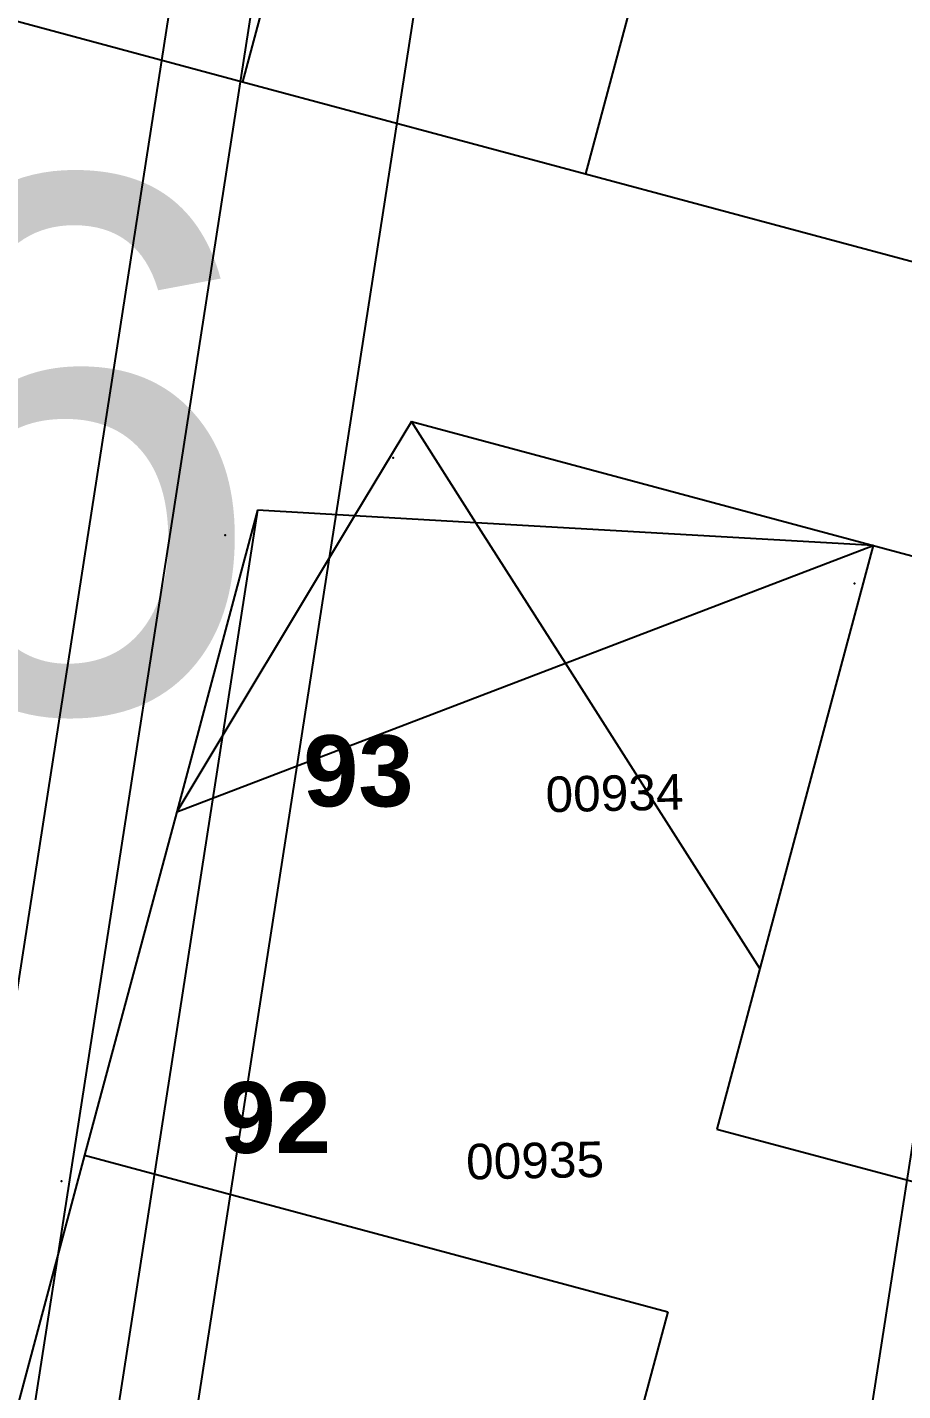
# Model space of a CAD drawing. Header units: metres. Extents: x 0 to 1324930, y 0 to 1631912.
# Drawn here: x 253752.08 to 253776.73, y 1630691.54 to 1630729.91 of the extents above; entities that cross this region are included whole.
import ezdxf
from ezdxf.enums import TextEntityAlignment as Align

# ---------------------------------------------------------------- set-up
doc = ezdxf.new("R2010")
doc.units = ezdxf.units.M
doc.header["$MEASUREMENT"] = 0
for name, color, linetype in [('A_revoir_geometrie_aberrante', 7, 'Continuous'), ('limites_parcelles', 7, 'Continuous'), ('numero_lot', 7, 'Continuous'), ('numero_parcelle', 7, 'Continuous'), ('toponymie', 7, 'Continuous')]:
    doc.layers.add(name, color=color, linetype=linetype)
for name, color, linetype, lineweight in [('Numero_TF', 7, 'Continuous', 0), ('TopoAlt', 3, 'Continuous', 0), ('TopoMat', 4, 'Continuous', 0)]:
    doc.layers.add(name, color=color, linetype=linetype, lineweight=lineweight)
doc.styles.get("Standard").update_dxf_attribs({"font": 'txt.shx'})
doc.styles.add('Style-Arial', font='arial.ttf')
doc.styles.add('style1', font='')
doc.styles.get('style1').set_extended_font_data('Times New Roman', bold=True)

# ---------------------------------------------------------------- blocks, each defined once
blk = doc.blocks.new('TCPOINT_108')
at = {"color": 0}
blk.add_point((0, 0), dxfattribs=at)
at = {"layer": 'TopoAlt'}
blk.add_attdef('ALT', text='', height=0.00762, dxfattribs=at).set_placement((0.00254, -0.00254), align=Align.TOP_LEFT)
at = {"layer": 'TopoMat'}
blk.add_attdef('MAT', (0.00254, 0.00254), '', height=0.01524, dxfattribs=at)

msp = doc.modelspace()

# ---------------------------------------------------------------- linework, layer by layer
at = {"layer": 'A_revoir_geometrie_aberrante'}
for p in [(253783.36023, 1630905.73622), (253782.48128, 1630855.73806), (253797.24446, 1630828.58239), (253772.91621, 1630823.75877), (253758.56079, 1630716.32)]:
    msp.add_line(p, (0, 0), dxfattribs=at)
at = {"layer": 'limites_parcelles'}
for p, q in [((253762.53997, 1630744.79508), (253758.13512, 1630728.37716)), ((253772.19823, 1630742.19861), (253767.79468, 1630725.78561)), ((253748.47615, 1630730.96855), (253758.13512, 1630728.37716)), ((253758.13512, 1630728.37716), (253767.79468, 1630725.78561)), ((253767.79468, 1630725.78561), (253777.45419, 1630723.19407)), ((253762.89228, 1630718.8187), (253761.29512, 1630716.16368)), ((253764.70948, 1630715.96847), (253762.89228, 1630718.8187)), ((253762.89228, 1630718.8187), (253787.48968, 1630712.21859)), ((253758.56079, 1630716.32), (253756.28345, 1630707.8326)), ((253761.29512, 1630716.16368), (253756.28345, 1630707.8326)), ((253761.29512, 1630716.16368), (253758.56079, 1630716.32)), ((253764.70948, 1630715.96847), (253761.29512, 1630716.16368)), ((253767.22954, 1630712.01582), (253764.70948, 1630715.96847)), ((253775.89824, 1630715.3288), (253764.70948, 1630715.96847)), ((253767.22954, 1630712.01582), (253775.89824, 1630715.3288)), ((253775.89824, 1630715.3288), (253772.70492, 1630703.42783)), ((253756.28342, 1630707.83247), (253767.22954, 1630712.01582)), ((253772.70492, 1630703.42783), (253767.22954, 1630712.01582)), ((253756.28342, 1630707.83247), (253753.69153, 1630698.17275)), ((253756.28345, 1630707.8326), (253756.28336, 1630707.83245)), ((253756.28336, 1630707.83245), (253756.28342, 1630707.83247)), ((253756.28345, 1630707.8326), (253756.28342, 1630707.83247)), ((253772.70492, 1630703.42783), (253771.49209, 1630698.90783)), ((253771.49209, 1630698.90783), (253783.08411, 1630695.79996)), ((253753.69153, 1630698.17275), (253751.12499, 1630688.6075)), ((253753.69151, 1630698.17276), (253753.69153, 1630698.17275)), ((253753.69153, 1630698.17275), (253770.11254, 1630693.76655)), ((253770.11254, 1630693.76655), (253767.09052, 1630682.50395))]:
    msp.add_line(p, q, dxfattribs=at)

# ---------------------------------------------------------------- block references
at = {"layer": 'toponymie', "lineweight": 30, "xscale": 39.374638, "yscale": 39.374638, "zscale": 39.374638}
for p in [(253762.37842, 1630717.79559), (253757.64487, 1630715.61834), (253775.36792, 1630714.25818)]:
    msp.add_blockref('TCPOINT_108', p, dxfattribs=at)
at = {"layer": 'toponymie', "xscale": 39.374638, "yscale": 39.374638, "zscale": 39.374638}
msp.add_blockref('TCPOINT_108', (253753.04034, 1630697.44423, 16.96296), dxfattribs=at)

# ---------------------------------------------------------------- texts
at = {"layer": 'numero_lot', "color": 7, "linetype": 'Continuous', "lineweight": 0, "char_height": 2, "attachment_point": 7, "line_spacing_factor": 0.72, "style": 'style1'}
for s, insert in [('\\fArial|b1|i0|c00|p39;93', (253759.84567, 1630707.95401)), ('\\fArial|b1|i0|c00|p39;92', (253757.51764, 1630698.20514))]:
    msp.add_mtext(s, dxfattribs=dict(at, insert=insert))
at = {"layer": 'numero_parcelle', "color": 5, "lineweight": 0, "style": 'Style-Arial'}
for s, p in [('00934', (253766.66075, 1630708.82187, 22.11556)), ('00935', (253764.42314, 1630698.48582, 22.11556))]:
    msp.add_text(s, height=1, rotation=1.13223, dxfattribs=at).set_placement(p, align=Align.TOP_LEFT)
at = {"layer": 'numero_tf', "color": 4, "linetype": 'Continuous', "lineweight": 0, "style": 'Style-Arial'}
msp.add_text('TF 1136', height=15, dxfattribs=at).set_placement((253680.81149, 1630710.67048))

doc.saveas('drawing.dxf')
